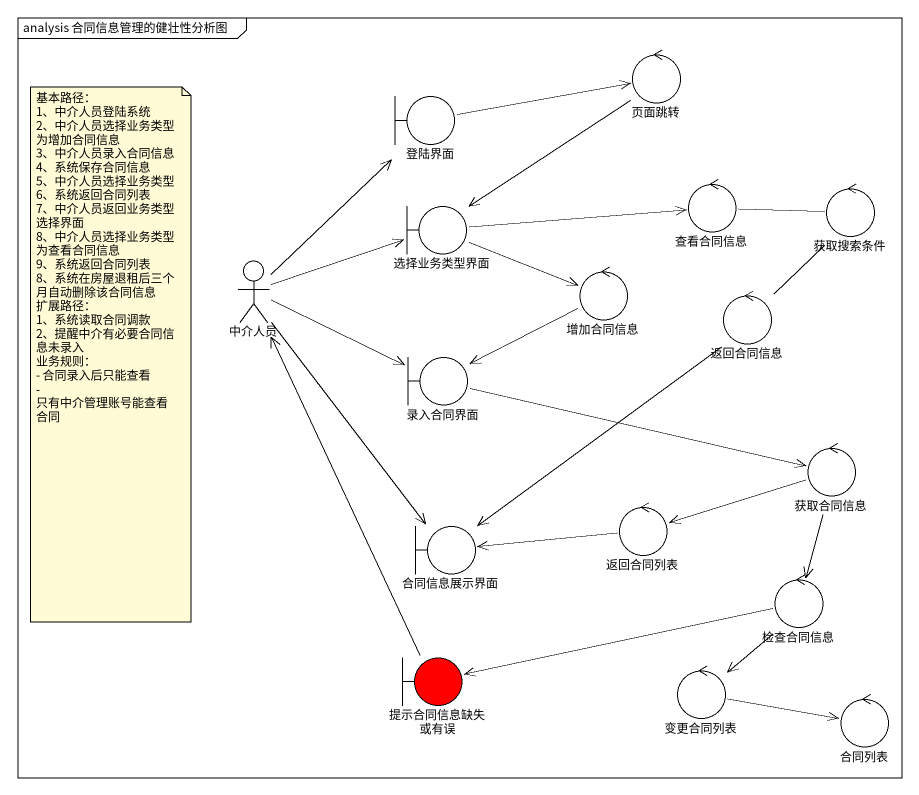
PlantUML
@startuml
mainframe analysis 合同信息管理的健壮性分析图
control 页面跳转
boundary 登陆界面
boundary 选择业务类型界面
control 查看合同信息
control 获取搜索条件
actor 中介人员
control 增加合同信息
control 返回合同信息
boundary 录入合同界面
control 获取合同信息
boundary 合同信息展示界面
control 返回合同列表
control 检查合同信息
boundary 提示合同信息缺失或有误 #FF0000
control 变更合同列表
control 合同列表
页面跳转 --> 选择业务类型界面
登陆界面 -right-> 页面跳转
选择业务类型界面 -right-> 查看合同信息
选择业务类型界面 -right-> 增加合同信息
查看合同信息 -right- 获取搜索条件
获取搜索条件 -- 返回合同信息
中介人员 -up-> 登陆界面
中介人员 -right-> 选择业务类型界面
中介人员 -right-> 录入合同界面
中介人员 --> 合同信息展示界面
中介人员 <-- 提示合同信息缺失或有误
增加合同信息 -left-> 录入合同界面
返回合同信息 --> 合同信息展示界面
录入合同界面 -right-> 获取合同信息
获取合同信息 -left-> 返回合同列表
获取合同信息 --> 检查合同信息
返回合同列表 -left-> 合同信息展示界面
检查合同信息 -left-> 提示合同信息缺失或有误
检查合同信息 --> 变更合同列表
变更合同列表 -right-> 合同列表
note as N1
  基本路径：
  1、中介人员登陆系统
  2、中介人员选择业务类型为增加合同信息
  3、中介人员录入合同信息
  4、系统保存合同信息
  5、中介人员选择业务类型
  6、系统返回合同列表
  7、中介人员返回业务类型选择界面
  8、中介人员选择业务类型为查看合同信息
  9、系统返回合同列表
  8、系统在房屋退租后三个月自动删除该合同信息
  扩展路径：
  1、系统读取合同调款
  2、提醒中介有必要合同信息未录入
  业务规则：
  - 合同录入后只能查看
  - 只有中介管理账号能查看合同
end note
@enduml
